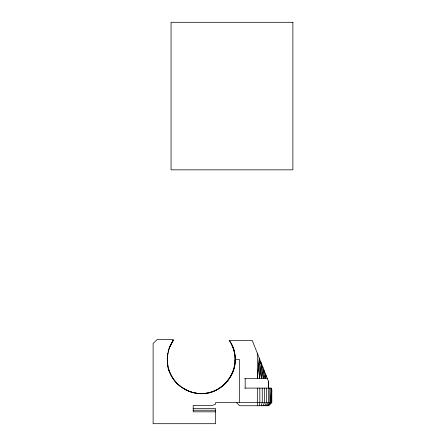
<?xml version="1.0" encoding="UTF-8"?>
<svg xmlns="http://www.w3.org/2000/svg" width="446" height="446" viewBox="0 0 446 446"><rect width="100%" height="100%" fill="white"/><g stroke="black" fill="none" stroke-linecap="round" stroke-linejoin="round"><path stroke-width="0.67" d="M167.283 361.589C168.46 339.651 165.856 368.112 169.402 371.54L168.237 367.694C169.686 373.625 172.769 379.139 177.062 383.488L174.425 380.455M262.538 367.844L262.549 366.456M236.48 402.537L239.686 405.743L268.542 405.743L271.748 402.537L271.72 389.637L271.53 402.537L268.375 405.743M260.698 363.245L260.732 361.862L260.782 363.245M239.485 402.537L239.485 359.571L235.198 359.571C235.795 379.485 216.176 396.544 196.552 393.238C224.962 398.306 246.058 363.072 229.227 340.337L252.207 340.337L268.615 381.793L268.615 388.109L268.358 381.146L268.364 388.048M271.436 388.918L271.53 402.537L271.625 389.397L271.519 389.135L270.878 402.537L270.878 388.109L271.441 388.929L270.878 402.537L267.868 405.743M235.198 359.571C235.388 375.147 223.496 389.96 208.014 392.87C202.016 393.996 195.716 393.656 189.94 391.638C185.53 390.06 195.359 393.467 196 393.138M257.32 353.249L257.32 378.492L259.221 358.054M257.32 378.492L259.527 358.829L259.533 378.492L261.088 362.776M266.178 375.627L265.649 378.492L265.632 374.255L263.748 378.492L263.731 369.45L261.69 378.492L262.895 367.331M263.748 378.492L264.595 371.641M167.322 357.614L167.796 353.628M167.328 356.923L168.962 349.001M259.533 378.492L261.679 364.27L261.69 378.492M259.271 405.743L259.828 402.537L259.828 388.109M168.008 352.307L169.318 347.824L173.193 340.337L173.215 339.334L157.321 339.334L153.117 343.543L153.117 423.7L215.641 423.7L215.641 408.631L193.196 408.631M261.161 405.743L262.254 402.537L262.254 388.109M169.318 347.824L173.215 340.337L172.072 342.199M262.934 405.743L264.534 402.537L264.534 388.109M171.086 343.888L173.193 340.337M264.534 405.743L266.596 402.537L266.596 388.109M265.916 405.743L268.375 402.537L268.375 388.109M267.043 405.743L269.819 402.537L269.819 388.109M167.88 366.216L167.278 358.25M244.77 378.492L267.31 378.492M244.765 388.109L271.118 388.109L271.748 389.715L271.53 402.537L271.519 389.135M193.196 410.231L215.641 410.231M215.641 411.836L193.196 411.836L193.196 405.425L212.43 405.425L215.641 404.143L215.641 402.537L271.748 402.537L271.72 389.637M195.9 393.104L191.986 392.285L187.593 390.713L186.935 390.417L188.97 391.248L181.249 387.056L186.528 390.205L183.289 388.449M183.457 388.555L177.603 383.995L180.641 386.626C175.83 382.88 171.966 377.896 169.692 372.22L171.387 375.867M171.771 376.508L173.957 379.875M229.227 340.337C233.414 346.553 235.538 354.096 235.137 361.589C235.443 355.356 234.072 349.101 231.195 343.565M167.428 363.005L168.042 366.974M167.295 358.378L167.345 362.392M264.272 370.821L264.283 372.198M257.32 388.109L257.32 405.743M245.183 378.492L245.183 388.109M170.785 344.513L169.162 348.265L170.785 344.513M292.883 22.3L171.047 22.3L171.047 169.842L292.883 169.842L292.883 22.3"/></g></svg>
